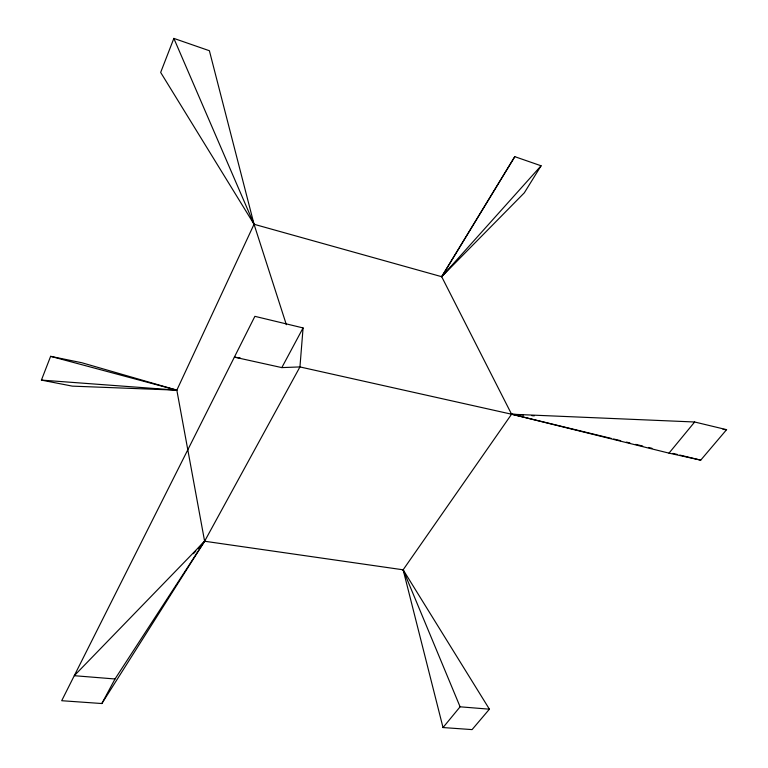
<?xml version="1.0" encoding="UTF-8"?>
<svg xmlns="http://www.w3.org/2000/svg" width="768" height="768" viewBox="0 0 768 768"><rect width="100%" height="100%" fill="white"/><g stroke="black" fill="none" stroke-linecap="round" stroke-linejoin="round"><path stroke-width="1.15" d="M303.082 327.926L299.942 366.931L204.614 541.238L101.856 703.536L61.699 700.714L254.88 316.339L303.082 327.926L281.818 367.603L234.384 357.13L240.23 358.003M286.358 324.701L254.045 224.266L160.666 72.432L173.856 38.4L209.386 50.726L254.045 224.266L176.832 390.154L72.307 386.131L41.414 380.102L50.621 356.342L81.859 362.755L176.832 390.154L204.614 541.238L115.008 678.979L101.856 703.536M173.856 38.4L254.045 224.266L441.686 276.701L524.323 192.816L541.085 165.782L514.79 156.662L441.686 276.701L511.574 414.211L669.005 453.139L700.723 460.147L726.586 429.667L694.656 421.997L511.574 414.211L299.942 366.931L281.818 367.603M514.79 156.662L441.686 276.701L541.085 165.782M523.517 415.066L511.574 414.211L403.133 569.808L443.021 727.555L472.08 729.6L489.408 709.181L403.133 569.808L204.614 541.238L74.275 675.696L115.008 678.979M443.021 727.555L460.099 706.81L489.408 709.181M669.005 453.139L694.656 421.997M193.44 553.709L195.83 551.04M198.23 548.371L204.614 541.238M531.878 415.67L534.269 415.843M723.005 429.408L726.586 429.667M41.414 380.102L176.832 390.154L50.621 356.342M511.574 414.211L611.366 438.442M613.69 439.008L620.65 440.698M626.458 442.109L629.933 442.954M635.741 444.365L642.701 446.054M648.499 447.466L651.984 448.31M672.874 453.379L677.51 454.512M679.834 455.069L700.723 460.147M405.494 575.28L403.133 569.808L460.099 706.81M252.211 219.85L254.045 224.266"/></g></svg>
